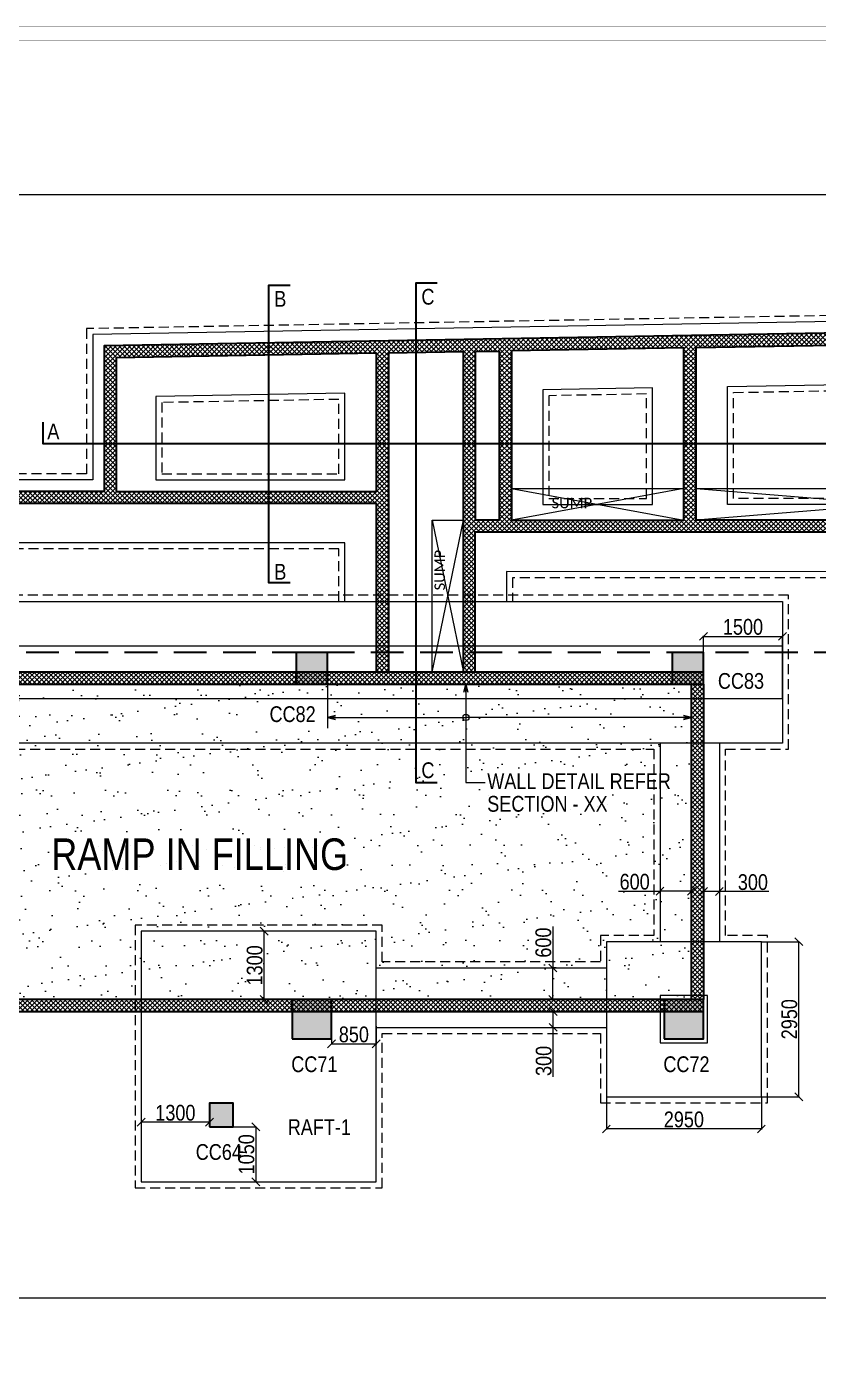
# Model space of a CAD drawing. Header units: millimetres. Extents: x 1112055 to 3390982, y -148532 to 766891.
# Drawn here: x 1756193 to 1771264, y 359073 to 384335 of the extents above; entities that cross this region are included whole.
import ezdxf

# ---------------------------------------------------------------- set-up
doc = ezdxf.new("R2010")
doc.units = ezdxf.units.MM
doc.header["$PDMODE"] = 35
doc.header["$PDSIZE"] = -25
doc.linetypes.add('DASHED2', pattern=[0.375, 0.25, -0.125])
doc.linetypes.add('Hidden', pattern=[9.525, 6.35, -3.175])
for name, color, linetype, lineweight in [('A_Cut-out', 251, 'Continuous', 9), ('B COL. NO.', 3, 'Continuous', 20), ('B FINAL COLUMN', 1, 'Continuous', 30), ('B FOOTING', 49, 'Continuous', 20), ('B FOOTING DIM', 234, 'Continuous', 9), ('B HATCH', 250, 'Continuous', 0), ('B P.C.C', 251, 'Continuous', 0), ('B TITLE BLOCK', 250, 'Continuous', 0), ('EXCAVATION LINE', 236, 'Continuous', 30)]:
    doc.layers.add(name, color=color, linetype=linetype, lineweight=lineweight)
doc.layers.add('B Pedestal', color=7, linetype='Continuous', lineweight=9, true_color=0x5c8948)
doc.layers.add('B-COL HT', color=7, linetype='Continuous', lineweight=0, true_color=0x4e4f45)
doc.layers.add('SXO-TEXT-AREA LOCATION', color=7, linetype='Continuous')
doc.styles.add('ARIAL', font='arial.ttf')
doc.styles.get("Standard").update_dxf_attribs({"font": 'arial.ttf'})
doc.styles.add('SWINC', font='swissc.ttf')
doc.dimstyles.new('BHOOMI', dxfattribs={"dimtxt": 230, "dimasz": 150, "dimexe": 10, "dimexo": 0, "dimgap": 25, "dimtad": 1, "dimdec": 0, "dimzin": 0, "dimdsep": 46, "dimtxsty": 'SWINC', "dimblk": 'OBLIQUE', "dimcen": 0.09, "dimclrd": 250, "dimclre": 250, "dimclrt": 256, "dimaunit": 1, "dimadec": 3, "dimazin": 0, "dimtfac": 1, "dimtdec": 0, "dimtofl": 0, "dimtmove": 1, "dimatfit": 3, "dimfxl": 100, "dimtolj": 1, "dimtzin": 0, "dimlwd": 9, "dimlwe": 5, "dimarcsym": 0})
doc.dimstyles.new('DIM 1', dxfattribs={"dimscale": 0, "dimtxt": 230, "dimasz": 150, "dimexe": 0.18, "dimexo": 0.0625, "dimgap": 0.5, "dimtad": 1, "dimdec": 0, "dimzin": 0, "dimdsep": 46, "dimtxsty": 'ARIAL', "dimblk": 'OBLIQUE', "dimcen": 6, "dimse1": 1, "dimse2": 1, "dimclrd": 256, "dimclrt": 256, "dimadec": 0, "dimazin": 2, "dimtfac": 0.75, "dimtdec": 0, "dimtix": 1, "dimtofl": 0, "dimtmove": 1, "dimatfit": 3, "dimldrblk": 'OPEN30', "dimfxl": 0.18, "dimfrac": 1, "dimtolj": 1, "dimtzin": 0, "dimlwd": -1, "dimarcsym": 0})
pattern_1 = [(45, (-101356.754, -143645.765), (-44.9012806, 44.9012806), []), (135, (-101356.754, -143645.765), (-44.9012806, -44.9012806), [])]

# ---------------------------------------------------------------- blocks, each defined once
blk = doc.blocks.new('_Oblique')
at = {"color": 0, "linetype": 'ByBlock', "lineweight": -2}
blk.add_line((-0.5, -0.5), (0.5, 0.5), dxfattribs=at)
blk = doc.blocks.new('*D1766')
at = {"layer": 'B FOOTING DIM', "color": 250, "lineweight": 5, "ltscale": 0.5, "transparency": 16777216}
for p, q in [((1769078, 372425), (1769078, 372744)), ((1769078, 372734), (1770578, 372734)), ((1770578, 372425), (1770578, 372744))]:
    blk.add_line(p, q, dxfattribs=at)
at = {"layer": 'Defpoints', "color": 0, "ltscale": 0.5, "transparency": 16777216}
for p in [(1770578, 372734), (1769078, 372425), (1770578, 372425)]:
    blk.add_point(p, dxfattribs=at)
at = {"layer": 'B FOOTING DIM', "color": 250, "lineweight": 5, "ltscale": 0.5, "transparency": 16777216, "xscale": 150, "yscale": 150, "zscale": 150, "rotation": 180}
blk.add_blockref('_Oblique', (1769078, 372734), dxfattribs=at)
at = {"layer": 'B FOOTING DIM', "color": 250, "lineweight": 5, "ltscale": 0.5, "transparency": 16777216, "xscale": 150, "yscale": 150, "zscale": 150}
blk.add_blockref('_Oblique', (1770578, 372734), dxfattribs=at)
at = {"layer": 'B FOOTING DIM', "ltscale": 0.5, "transparency": 16777216, "insert": (1769828, 372913), "char_height": 300, "attachment_point": 5, "style": 'SWINC'}
blk.add_mtext('\\A1;1500', dxfattribs=at)
blk = doc.blocks.new('*D1790')
at = {"layer": 'B FOOTING DIM', "color": 250, "lineweight": 5, "ltscale": 0.5, "transparency": 16777216}
for p, q in [((1767228, 363975), (1767228, 363352)), ((1770178, 363975), (1770178, 363352)), ((1770178, 363362), (1767228, 363362))]:
    blk.add_line(p, q, dxfattribs=at)
at = {"layer": 'Defpoints', "color": 0, "ltscale": 0.5, "transparency": 16777216}
for p in [(1767228, 363975), (1770178, 363975), (1767228, 363362)]:
    blk.add_point(p, dxfattribs=at)
at = {"layer": 'B FOOTING DIM', "color": 250, "lineweight": 5, "ltscale": 0.5, "transparency": 16777216, "xscale": 150, "yscale": 150, "zscale": 150, "rotation": 180}
blk.add_blockref('_Oblique', (1767228, 363362), dxfattribs=at)
at = {"layer": 'B FOOTING DIM', "color": 250, "lineweight": 5, "ltscale": 0.5, "transparency": 16777216, "xscale": 150, "yscale": 150, "zscale": 150}
blk.add_blockref('_Oblique', (1770178, 363362), dxfattribs=at)
at = {"layer": 'B FOOTING DIM', "ltscale": 0.5, "transparency": 16777216, "insert": (1768703, 363542), "char_height": 300, "attachment_point": 5, "style": 'SWINC'}
blk.add_mtext('\\A1;2950', dxfattribs=at)
blk = doc.blocks.new('*D1791')
at = {"layer": 'B FOOTING DIM', "color": 250, "lineweight": 5, "ltscale": 0.5, "transparency": 16777216}
for p, q in [((1770178, 366925), (1770901, 366925)), ((1770891, 363975), (1770891, 366925)), ((1770178, 363975), (1770901, 363975))]:
    blk.add_line(p, q, dxfattribs=at)
at = {"layer": 'Defpoints', "color": 0, "ltscale": 0.5, "transparency": 16777216}
for p in [(1770178, 366925), (1770891, 366925), (1770178, 363975)]:
    blk.add_point(p, dxfattribs=at)
at = {"layer": 'B FOOTING DIM', "color": 250, "lineweight": 5, "ltscale": 0.5, "transparency": 16777216, "xscale": 150, "yscale": 150, "zscale": 150}
for p, rotation in [((1770891, 366925), 90), ((1770891, 363975), 270)]:
    blk.add_blockref('_Oblique', p, dxfattribs=dict(at, rotation=rotation))
at = {"layer": 'B FOOTING DIM', "ltscale": 0.5, "transparency": 16777216, "insert": (1770711, 365450), "char_height": 300, "attachment_point": 5, "rotation": 90, "style": 'SWINC'}
blk.add_mtext('\\A1;2950', dxfattribs=at)
blk = doc.blocks.new('*D1759')
at = {"layer": 'B FOOTING DIM', "color": 250, "lineweight": 5, "ltscale": 0.5, "transparency": 16777216}
for p, q in [((1758375, 363614), (1758375, 363480)), ((1759675, 363630), (1759675, 363480)), ((1759675, 363490), (1758375, 363490))]:
    blk.add_line(p, q, dxfattribs=at)
at = {"layer": 'Defpoints', "color": 0, "ltscale": 0.5, "transparency": 16777216}
for p in [(1758375, 363614), (1759675, 363630), (1758375, 363490)]:
    blk.add_point(p, dxfattribs=at)
at = {"layer": 'B FOOTING DIM', "color": 250, "lineweight": 5, "ltscale": 0.5, "transparency": 16777216, "xscale": 150, "yscale": 150, "zscale": 150, "rotation": 180}
blk.add_blockref('_Oblique', (1758375, 363490), dxfattribs=at)
at = {"layer": 'B FOOTING DIM', "color": 250, "lineweight": 5, "ltscale": 0.5, "transparency": 16777216, "xscale": 150, "yscale": 150, "zscale": 150}
blk.add_blockref('_Oblique', (1759675, 363490), dxfattribs=at)
at = {"layer": 'B FOOTING DIM', "ltscale": 0.5, "transparency": 16777216, "insert": (1759025, 363669), "char_height": 300, "attachment_point": 5, "style": 'SWINC'}
blk.add_mtext('\\A1;1300', dxfattribs=at)
blk = doc.blocks.new('*D1760')
at = {"layer": 'B FOOTING DIM', "color": 250, "lineweight": 5, "ltscale": 0.5, "transparency": 16777216}
for p, q in [((1761997, 365325), (1761997, 364970)), ((1762847, 365319), (1762847, 364970)), ((1761997, 364980), (1762847, 364980))]:
    blk.add_line(p, q, dxfattribs=at)
at = {"layer": 'Defpoints', "color": 0, "ltscale": 0.5, "transparency": 16777216}
for p in [(1761997, 365325), (1762847, 365319), (1762847, 364980)]:
    blk.add_point(p, dxfattribs=at)
at = {"layer": 'B FOOTING DIM', "color": 250, "lineweight": 5, "ltscale": 0.5, "transparency": 16777216, "xscale": 150, "yscale": 150, "zscale": 150, "rotation": 180}
blk.add_blockref('_Oblique', (1761997, 364980), dxfattribs=at)
at = {"layer": 'B FOOTING DIM', "color": 250, "lineweight": 5, "ltscale": 0.5, "transparency": 16777216, "xscale": 150, "yscale": 150, "zscale": 150}
blk.add_blockref('_Oblique', (1762847, 364980), dxfattribs=at)
at = {"layer": 'B FOOTING DIM', "ltscale": 0.5, "transparency": 16777216, "insert": (1762422, 365159), "char_height": 300, "attachment_point": 5, "style": 'SWINC'}
blk.add_mtext('\\A1;850', dxfattribs=at)
blk = doc.blocks.new('*D1761')
at = {"layer": 'B FOOTING DIM', "color": 250, "lineweight": 5, "ltscale": 0.5, "transparency": 16777216}
for p, q in [((1760125, 363405), (1760568, 363405)), ((1760558, 363405), (1760558, 362355)), ((1760125, 362355), (1760568, 362355))]:
    blk.add_line(p, q, dxfattribs=at)
at = {"layer": 'Defpoints', "color": 0, "ltscale": 0.5, "transparency": 16777216}
for p in [(1760125, 363405), (1760125, 362355), (1760558, 362355)]:
    blk.add_point(p, dxfattribs=at)
at = {"layer": 'B FOOTING DIM', "color": 250, "lineweight": 5, "ltscale": 0.5, "transparency": 16777216, "xscale": 150, "yscale": 150, "zscale": 150}
for p, rotation in [((1760558, 363405), 90), ((1760558, 362355), 270)]:
    blk.add_blockref('_Oblique', p, dxfattribs=dict(at, rotation=rotation))
at = {"layer": 'B FOOTING DIM', "ltscale": 0.5, "transparency": 16777216, "insert": (1760379, 362880), "char_height": 300, "attachment_point": 5, "rotation": 90, "style": 'SWINC'}
blk.add_mtext('\\A1;1050', dxfattribs=at)
blk = doc.blocks.new('*D1762')
at = {"layer": 'B FOOTING DIM', "color": 250, "lineweight": 5, "ltscale": 0.5, "transparency": 16777216}
for p, q in [((1761247, 367125), (1760704, 367125)), ((1760714, 365825), (1760714, 367125)), ((1761247, 365825), (1760704, 365825))]:
    blk.add_line(p, q, dxfattribs=at)
at = {"layer": 'Defpoints', "color": 0, "ltscale": 0.5, "transparency": 16777216}
for p in [(1760714, 367125), (1761247, 367125), (1761247, 365825)]:
    blk.add_point(p, dxfattribs=at)
at = {"layer": 'B FOOTING DIM', "color": 250, "lineweight": 5, "ltscale": 0.5, "transparency": 16777216, "xscale": 150, "yscale": 150, "zscale": 150}
for p, rotation in [((1760714, 367125), 90), ((1760714, 365825), 270)]:
    blk.add_blockref('_Oblique', p, dxfattribs=dict(at, rotation=rotation))
at = {"layer": 'B FOOTING DIM', "ltscale": 0.5, "transparency": 16777216, "insert": (1760535, 366475), "char_height": 300, "attachment_point": 5, "rotation": 90, "style": 'SWINC'}
blk.add_mtext('\\A1;1300', dxfattribs=at)
blk = doc.blocks.new('*D1777')
at = {"layer": 'B FOOTING DIM', "color": 250, "lineweight": 5, "ltscale": 0.5, "transparency": 16777216}
for p, q in [((1766039, 365595), (1766224, 365595)), ((1766214, 365295), (1766214, 365595)), ((1766039, 365295), (1766224, 365295)), ((1766214, 364351), (1766214, 365295))]:
    blk.add_line(p, q, dxfattribs=at)
at = {"layer": 'Defpoints', "color": 0, "ltscale": 0.5, "transparency": 16777216}
for p in [(1766039, 365595), (1766214, 365595), (1766039, 365295)]:
    blk.add_point(p, dxfattribs=at)
at = {"layer": 'B FOOTING DIM', "color": 250, "lineweight": 5, "ltscale": 0.5, "transparency": 16777216, "xscale": 150, "yscale": 150, "zscale": 150}
for p, rotation in [((1766214, 365595), 90), ((1766214, 365295), 270)]:
    blk.add_blockref('_Oblique', p, dxfattribs=dict(at, rotation=rotation))
at = {"layer": 'B FOOTING DIM', "ltscale": 0.5, "transparency": 16777216, "insert": (1766036, 364657), "char_height": 300, "attachment_point": 5, "rotation": 90, "style": 'SWINC'}
blk.add_mtext('\\A1;300', dxfattribs=at)
blk = doc.blocks.new('*D1763')
at = {"layer": 'B FOOTING DIM', "color": 250, "lineweight": 5, "ltscale": 0.5, "transparency": 16777216}
for p, q in [((1766208, 367212), (1766208, 366425)), ((1766245, 366425), (1766198, 366425)), ((1766208, 365825), (1766208, 366425)), ((1766245, 365825), (1766198, 365825))]:
    blk.add_line(p, q, dxfattribs=at)
at = {"layer": 'Defpoints', "color": 0, "ltscale": 0.5, "transparency": 16777216}
for p in [(1766208, 366425), (1766245, 366425), (1766245, 365825)]:
    blk.add_point(p, dxfattribs=at)
at = {"layer": 'B FOOTING DIM', "color": 250, "lineweight": 5, "ltscale": 0.5, "transparency": 16777216, "xscale": 150, "yscale": 150, "zscale": 150}
for p, rotation in [((1766208, 366425), 90), ((1766208, 365825), 270)]:
    blk.add_blockref('_Oblique', p, dxfattribs=dict(at, rotation=rotation))
at = {"layer": 'B FOOTING DIM', "ltscale": 0.5, "transparency": 16777216, "insert": (1766029, 366908), "char_height": 300, "attachment_point": 5, "rotation": 90, "style": 'SWINC'}
blk.add_mtext('\\A1;600', dxfattribs=at)
blk = doc.blocks.new('_Open30')
at = {"color": 0, "linetype": 'ByBlock', "lineweight": -2}
for p, q in [((-1, 0.27), (0, 0)), ((0, 0), (-1, -0.27)), ((0, 0), (-1, 0))]:
    blk.add_line(p, q, dxfattribs=at)
blk = doc.blocks.new('*D1764')
at = {"layer": 'B FOOTING DIM', "color": 250, "lineweight": 5, "ltscale": 0.5, "transparency": 16777216}
for p, q in [((1769078, 368054), (1769078, 367868)), ((1769378, 367878), (1769078, 367878)), ((1769378, 368054), (1769378, 367868)), ((1770322, 367878), (1769378, 367878))]:
    blk.add_line(p, q, dxfattribs=at)
at = {"layer": 'Defpoints', "color": 0, "ltscale": 0.5, "transparency": 16777216}
for p in [(1769078, 368054), (1769078, 367878), (1769378, 368054)]:
    blk.add_point(p, dxfattribs=at)
at = {"layer": 'B FOOTING DIM', "color": 250, "lineweight": 5, "ltscale": 0.5, "transparency": 16777216, "xscale": 150, "yscale": 150, "zscale": 150, "rotation": 180}
blk.add_blockref('_Oblique', (1769078, 367878), dxfattribs=at)
at = {"layer": 'B FOOTING DIM', "color": 250, "lineweight": 5, "ltscale": 0.5, "transparency": 16777216, "xscale": 150, "yscale": 150, "zscale": 150}
blk.add_blockref('_Oblique', (1769378, 367878), dxfattribs=at)
at = {"layer": 'B FOOTING DIM', "ltscale": 0.5, "transparency": 16777216, "insert": (1770016, 368057), "char_height": 300, "attachment_point": 5, "style": 'SWINC'}
blk.add_mtext('\\A1;300', dxfattribs=at)
blk = doc.blocks.new('*D1765')
at = {"layer": 'B FOOTING DIM', "color": 250, "lineweight": 5, "ltscale": 0.5, "transparency": 16777216}
for p, q in [((1767461, 367885), (1768248, 367885)), ((1768248, 367848), (1768248, 367895)), ((1768848, 367885), (1768248, 367885)), ((1768848, 367848), (1768848, 367895))]:
    blk.add_line(p, q, dxfattribs=at)
at = {"layer": 'Defpoints', "color": 0, "ltscale": 0.5, "transparency": 16777216}
for p in [(1768248, 367885), (1768248, 367848), (1768848, 367848)]:
    blk.add_point(p, dxfattribs=at)
at = {"layer": 'B FOOTING DIM', "color": 250, "lineweight": 5, "ltscale": 0.5, "transparency": 16777216, "xscale": 150, "yscale": 150, "zscale": 150, "rotation": 180}
blk.add_blockref('_Oblique', (1768248, 367885), dxfattribs=at)
at = {"layer": 'B FOOTING DIM', "color": 250, "lineweight": 5, "ltscale": 0.5, "transparency": 16777216, "xscale": 150, "yscale": 150, "zscale": 150}
blk.add_blockref('_Oblique', (1768848, 367885), dxfattribs=at)
at = {"layer": 'B FOOTING DIM', "ltscale": 0.5, "transparency": 16777216, "insert": (1767766, 368064), "char_height": 300, "attachment_point": 5, "style": 'SWINC'}
blk.add_mtext('\\A1;600', dxfattribs=at)

msp = doc.modelspace()

# ---------------------------------------------------------------- hatches: boundary and pattern name
at = {"layer": 'B HATCH', "lineweight": 0}
h = msp.add_hatch(dxfattribs=at)
h.set_pattern_fill('ANSI37', color=250, scale=20, style=0)
h.set_pattern_definition([(45, (7134.36, -143645.765), (-44.9012806, 44.9012806), []), (135, (7134.36, -143645.765), (-44.9012806, -44.9012806), [])])
h.paths.add_polyline_path([(1783764.9, 374944.1), (1783764.9, 378487), (1776589.9, 378361.1), (1776589.9, 374944.3)], flags=16)
h.paths.add_polyline_path([(1757900.9, 375490.9), (1762849.9, 375490.9), (1762849.9, 378119.7), (1757900.9, 378032.9)], flags=16)
h.paths.add_polyline_path([(1764739.9, 378153.1), (1765189.9, 378161), (1765189.9, 374943.9), (1764739.9, 374943.9)], flags=16)
h.paths.add_polyline_path([(1768934.9, 378226.8), (1776364.6, 378357.2), (1776364.6, 374944.3), (1768934.9, 374944.5)], flags=16)
h.paths.add_polyline_path([(1765419.9, 374944.6), (1765419.9, 378165.1), (1768704.9, 378222.7), (1768704.9, 374944.5)])
h.paths.add_polyline_path([(1743651.3, 360143.1), (1783994.9, 360143.1), (1783994.9, 378721.1), (1757670.9, 378259.1), (1757670.9, 375490.9), (1753168.9, 375490.9), (1753168.9, 374905.7), (1743651.3, 374905.7)])
h.paths.add_polyline_path([(1743651.3, 360143.1), (1783764.9, 360143.1), (1783764.9, 374714.1), (1764726.5, 374714.7), (1764726.5, 372055.1), (1764509.9, 372055.1), (1764509.9, 378149.1), (1763079.9, 378124), (1763079.9, 372055.1), (1762849.9, 372055.1), (1762849.9, 375260.9), (1753398.9, 375260.9), (1753398.9, 374675.7), (1743651.3, 374675.7)])
at = {"layer": 'B HATCH'}
h = msp.add_hatch(dxfattribs=at)
h.set_pattern_fill('ANSI37', color=250, scale=20, style=0)
h.set_pattern_definition(pattern_1)
h.paths.add_polyline_path([(1749169.9, 371825.1), (1761321.6, 371825.1), (1761321.6, 372055.1), (1749169.9, 372055.1)])
h = msp.add_hatch(dxfattribs=at)
h.set_pattern_fill('ANSI37', color=250, scale=20, style=0)
h.set_pattern_definition([(45, (-88605.09, -143645.765), (-44.9012806, 44.9012806), []), (135, (-88605.09, -143645.765), (-44.9012806, -44.9012806), [])])
h.paths.add_polyline_path([(1761321.6, 371825.1), (1769078.2, 371825.1), (1769078.2, 372055.1), (1761321.6, 372055.1)])
h = msp.add_hatch(dxfattribs=at)
h.set_pattern_fill('ANSI37', color=250, scale=20, style=0)
h.set_pattern_definition([(45, (-101356.754, -143645.765), (-44.9012806, 44.9012806), []), (135, (-101356.754, -143645.765), (-44.9012806, -44.9012806), [])])
h.paths.add_polyline_path([(1769078.2, 365825.1), (1768848.2, 365825.1), (1768848.2, 371825.1), (1769078.2, 371825.1)])
h = msp.add_hatch(dxfattribs=at)
h.set_pattern_fill('ANSI37', color=250, scale=20, style=0)
h.set_pattern_definition(pattern_1)
h.paths.add_polyline_path([(1749169.9, 365595.1), (1761246.6, 365595.1), (1761246.6, 365825.1), (1749169.9, 365825.1)])
h = msp.add_hatch(dxfattribs=at)
h.set_pattern_fill('ANSI37', color=250, scale=20, style=0)
h.set_pattern_definition([(45, (-88605.09, -149875.765), (-44.9012806, 44.9012806), []), (135, (-88605.09, -149875.765), (-44.9012806, -44.9012806), [])])
h.paths.add_polyline_path([(1761246.6, 365595.1), (1769078.2, 365595.1), (1769078.2, 365825.1), (1761246.6, 365825.1)])
at = {"layer": 'B-COL HT', "lineweight": 0}
h = msp.add_hatch(color=250, dxfattribs=at)
h.dxf.hatch_style = 1
h.paths.add_polyline_path([(1761321.6, 371825.1), (1761921.6, 371825.1), (1761921.6, 372425.1), (1761321.6, 372425.1)])
h = msp.add_hatch(color=250, dxfattribs=at)
h.dxf.hatch_style = 1
h.paths.add_polyline_path([(1768478.2, 371825.1), (1769078.2, 371825.1), (1769078.2, 372425.1), (1768478.2, 372425.1)])
h = msp.add_hatch(color=250, dxfattribs=at)
h.dxf.hatch_style = 1
h.paths.add_polyline_path([(1761246.6, 365075.1), (1761996.6, 365075.1), (1761996.6, 365825.1), (1761246.6, 365825.1)])
h = msp.add_hatch(color=250, dxfattribs=at)
h.dxf.hatch_style = 1
h.paths.add_polyline_path([(1769078.2, 365825.1), (1768328.2, 365825.1), (1768328.2, 365075.1), (1769078.2, 365075.1)])
h = msp.add_hatch(color=250, dxfattribs=at)
h.dxf.hatch_style = 1
h.paths.add_polyline_path([(1759674.9, 363405.1), (1760124.9, 363405.1), (1760124.9, 363855.1), (1759674.9, 363855.1)])
h = msp.add_hatch(color=250, dxfattribs=at)
h.dxf.hatch_style = 1
h.paths.add_polyline_path([(1759674.9, 363405.1), (1760124.9, 363405.1), (1760124.9, 363855.1), (1759674.9, 363855.1)])
at = {"layer": 'EXCAVATION LINE', "lineweight": 0}
h = msp.add_hatch(dxfattribs=at)
h.set_pattern_fill('AR-SAND', color=250, scale=15)
h.set_pattern_definition([(37.5, (-361965.7, -2531.8), (-24.00047, 734.11986), [0, -579.12, 0, -647.7, 0, -619.125]), (7.5, (-361965.7, -2531.8), (674.28492, 1075.23765), [0, -312.42, 0, -521.97, 0, -200.025]), (327.5, (-362434.35, -2531.8), (1186.48856, 2.15578), [0, -190.5, 0, -685.8, 0, -895.35]), (317.5, (-362434.4, -2531.8), (1145.3347, 334.394), [0, -95.25, 0, -449.58, 0, -514.35])])
h.paths.add_polyline_path([(1749169.9, 371825.1), (1768848.2, 371825.1), (1768848.2, 365825.1), (1749169.9, 365825.1)])

# ---------------------------------------------------------------- linework, layer by layer
at = {"color": 6, "lineweight": 30}
for points in [[(1764008.5, 379451.2), (1763599.2, 379451.2), (1763599.2, 369953.8), (1764008.5, 369953.8)], [(1761208.5, 379410.4), (1760799.2, 379410.4), (1760799.2, 373758.4), (1761208.5, 373758.4)], [(1756505.6, 376810.2), (1756505.6, 376400.9), (1784934.1, 376400.9), (1784934.1, 376810.2)]]:
    msp.add_lwpolyline(points, dxfattribs=at)
at = {"color": 16, "linetype": 'DASHED2', "lineweight": 30, "ltscale": 2500}
msp.add_lwpolyline([(1783994.9, 360143.1), (1783994.9, 372425.1), (1743651.3, 372425.1)], dxfattribs=at)
at = {"layer": 'A_Cut-out', "ltscale": 10}
for p, q in [((1768704.9, 375544), (1765419.9, 374944.6)), ((1765419.9, 375544), (1768704.9, 374944.6)), ((1776364.6, 375544), (1768934.9, 374944.5)), ((1768934.9, 375544), (1776364.6, 374944.3)), ((1763912.8, 374942.2), (1764509.9, 372055.1)), ((1763912.8, 372055.1), (1764509.9, 374942.2))]:
    msp.add_line(p, q, dxfattribs=at)
for points in [[(1765419.9, 375544), (1768704.9, 375544)], [(1768934.9, 375544), (1776364.6, 375544)]]:
    msp.add_lwpolyline(points, dxfattribs=at)
msp.add_lwpolyline([(1763912.8, 374942.2), (1764509.9, 374942.2), (1764509.9, 372055.1), (1763912.8, 372055.1)], close=True, dxfattribs=at)
at = {"layer": 'B COL. NO.'}
msp.add_line((1761921.6, 371825.1), (1761921.6, 370984.7), dxfattribs=at)
msp.add_circle((1764553.4, 371190.4), 58.6, dxfattribs=at)
at = {"layer": 'B FINAL COLUMN', "color": 16, "lineweight": 30}
for points in [[(1783994.9, 360143.1), (1783994.9, 378721.1), (1757670.9, 378259.1), (1757670.9, 375490.9), (1753168.9, 375490.9), (1753168.9, 374905.7)], [(1783764.9, 360143.1), (1783764.9, 374714.1), (1764726.5, 374714.7), (1764726.5, 372055.1), (1764509.9, 372055.1), (1764509.9, 378149.1), (1763079.9, 378124), (1763079.9, 372055.1), (1762849.9, 372055.1), (1762849.9, 375260.9), (1753398.9, 375260.9), (1753398.9, 374675.7), (1743651.3, 374675.7)]]:
    msp.add_lwpolyline(points, dxfattribs=at)
at = {"layer": 'B FINAL COLUMN', "color": 1, "lineweight": 30}
for points in [[(1765419.9, 378165.1), (1765419.9, 374944.6), (1768704.9, 374944.5), (1768704.9, 378222.7)], [(1768934.9, 378226.8), (1776364.6, 378357.2), (1776364.6, 374944.3), (1768934.9, 374944.5)], [(1757900.9, 375490.9), (1762849.9, 375490.9), (1762849.9, 378119.7), (1757900.9, 378032.9)], [(1764739.9, 378153.1), (1765189.9, 378161), (1765189.9, 374943.9), (1764739.9, 374943.9)], [(1761321.6, 371825.1), (1769078.2, 371825.1), (1769078.2, 372055.1), (1761321.6, 372055.1)], [(1769078.2, 365825.1), (1768848.2, 365825.1), (1768848.2, 371825.1), (1769078.2, 371825.1)], [(1761246.6, 365595.1), (1769078.2, 365595.1), (1769078.2, 365825.1), (1761246.6, 365825.1)]]:
    msp.add_lwpolyline(points, close=True, dxfattribs=at)
at = {"layer": 'B FINAL COLUMN'}
for points in [[(1761321.6, 371825.1), (1761921.6, 371825.1), (1761921.6, 372425.1), (1761321.6, 372425.1)], [(1768478.2, 371825.1), (1769078.2, 371825.1), (1769078.2, 372425.1), (1768478.2, 372425.1)], [(1761246.6, 365075.1), (1761996.6, 365075.1), (1761996.6, 365825.1), (1761246.6, 365825.1)], [(1768328.2, 365075.1), (1769078.2, 365075.1), (1769078.2, 365825.1), (1768328.2, 365825.1)]]:
    msp.add_lwpolyline(points, close=True, dxfattribs=at)
at = {"layer": 'B FINAL COLUMN', "color": 4, "lineweight": 30}
for points in [[(1749169.9, 371825.1), (1761321.6, 371825.1), (1761321.6, 372055.1), (1749169.9, 372055.1)], [(1749169.9, 365595.1), (1761246.6, 365595.1), (1761246.6, 365825.1), (1749169.9, 365825.1)]]:
    msp.add_lwpolyline(points, close=True, dxfattribs=at)
at = {"layer": 'B FINAL COLUMN', "color": 4}
msp.add_lwpolyline([(1759674.9, 363405.1), (1760124.9, 363405.1), (1760124.9, 363855.1), (1759674.9, 363855.1)], close=True, dxfattribs=at)
at = {"layer": 'B FINAL COLUMN', "color": 1}
msp.add_lwpolyline([(1759674.9, 363405.1), (1760124.9, 363405.1), (1760124.9, 363855.1), (1759674.9, 363855.1)], close=True, dxfattribs=at)
at = {"layer": 'B FOOTING'}
for p, q in [((1768248.9, 370700.1), (1768248.9, 366925.1)), ((1769378.2, 370700.1), (1769378.2, 366925.1)), ((1762846.7, 366425.1), (1767228.2, 366425.1)), ((1762846.7, 365295.1), (1767228.2, 365295.1))]:
    msp.add_line(p, q, dxfattribs=at)
for points in [[(1786529.8, 360143.1), (1743651.3, 360143.1), (1743651.3, 381138.1), (1786529.8, 381138.1)], [(1766019.9, 377425.5), (1766019.9, 375244.6), (1768104.8, 375244.6), (1768104.9, 377462.1)], [(1769535, 377487.2), (1775764.5, 377596.5), (1775764.6, 375244.3), (1769534.9, 375244.5)], [(1758650.9, 375710.3), (1762249.9, 375710.3), (1762249.9, 377359.1), (1758650.9, 377295.9)], [(1752089.9, 373400.1), (1770578.2, 373400.1), (1770578.2, 370700.1), (1752089.9, 370700.1)], [(1758375.1, 362355), (1762846.7, 362355), (1762846.7, 367125.3), (1758375.1, 367125.3)], [(1767228.2, 363975.1), (1770178.2, 363975.1), (1770178.2, 366925.1), (1767228.2, 366925.1)]]:
    msp.add_lwpolyline(points, close=True, dxfattribs=at)
for points in [[(1784214.3, 373325.1), (1784214.3, 378944.4), (1757451.5, 378474.7), (1757451.5, 375710.3), (1752949.5, 375710.3), (1752949.5, 375125.1), (1743651.3, 375125.1)], [(1762249.9, 373400.1), (1762249.9, 374510.9), (1754148.9, 374510.9), (1754148.9, 373925.7), (1743651.3, 373925.7)], [(1782494.9, 373064.1), (1781314.9, 373064.1), (1781314.9, 373964.2), (1765326.5, 373964.6), (1765326.5, 373400.1)]]:
    msp.add_lwpolyline(points, dxfattribs=at)
at = {"layer": 'B P.C.C', "color": 250, "linetype": 'Hidden', "lineweight": 0, "ltscale": 30}
for points in [[(1784329.3, 373440.1), (1784329.3, 379061.5), (1757336.5, 378587.7), (1757336.5, 375825.3), (1752834.5, 375825.3), (1752834.5, 375240.1), (1743651.3, 375240.1)], [(1762134.9, 373400.1), (1762134.9, 374395.9), (1754263.9, 374395.9), (1754263.9, 373810.7), (1743651.3, 373810.7)], [(1782379.9, 372949.1), (1781199.9, 372949.1), (1781199.9, 373849.2), (1765441.5, 373849.6), (1765441.5, 373400.1)]]:
    msp.add_lwpolyline(points, dxfattribs=at)
for points in [[(1769649.9, 377374.2), (1775649.5, 377479.5), (1775649.6, 375359.3), (1769649.9, 375359.5)], [(1758765.9, 375825.3), (1762134.9, 375825.3), (1762134.9, 377242), (1758765.9, 377182.9)], [(1766134.9, 377312.5), (1766134.9, 375359.6), (1767989.8, 375359.6), (1767989.9, 377345)], [(1768133.9, 367040.1), (1767113.2, 367040.1), (1767113.2, 366540.1), (1762961.7, 366540.1), (1762961.7, 367240.3), (1758260.1, 367240.3), (1758260.1, 362240), (1762961.7, 362240), (1762961.7, 365180.1), (1767113.2, 365180.1), (1767113.2, 363860.1), (1770293.2, 363860.1), (1770293.2, 367040.1), (1769493.2, 367040.1), (1769493.2, 370585.1), (1770693.2, 370585.1), (1770693.2, 373515.1), (1751974.9, 373515.1), (1751974.9, 370585.1), (1768133.9, 370585.1)]]:
    msp.add_lwpolyline(points, close=True, dxfattribs=at)
at = {"layer": 'B Pedestal', "color": 87, "lineweight": 9}
for points in [[(1770578.2, 372550.1), (1752089.9, 372550.1), (1752089.9, 371550.1), (1770578.2, 371550.1)], [(1768253.2, 365000.1), (1769153.2, 365000.1), (1769153.2, 365900.1), (1768253.2, 365900.1)]]:
    msp.add_lwpolyline(points, close=True, dxfattribs=at)
at = {"layer": 'B TITLE BLOCK', "color": 1, "const_width": 8.39}
msp.add_lwpolyline([(1739657.8, 384330.6), (1795968.9, 384330.6), (1795968.9, 346435.2), (1739657.8, 346435.2)], close=True, dxfattribs=at)
at = {"layer": 'B TITLE BLOCK', "color": 250, "lineweight": 0, "const_width": 8.39}
msp.add_lwpolyline([(1739917.8, 384070.6), (1795708.9, 384070.6), (1795708.9, 346695.2), (1739917.8, 346695.2)], close=True, dxfattribs=at)

# ---------------------------------------------------------------- texts
at = {"color": 6, "lineweight": 30, "style": 'SWINC'}
for s, p in [('B', (1760907.7, 379003.8)), ('C', (1763707.7, 379044.6)), ('A', (1756588, 376483)), ('B', (1760907.7, 373813.4)), ('C', (1763707.7, 370037.6)), ('RAFT-1', (1761164.3, 363248.2))]:
    msp.add_text(s, height=300, dxfattribs=at).set_placement(p)
at = {"layer": 'B COL. NO.', "style": 'SWINC'}
for s, p in [('CC83', (1769350.3, 371735.8)), ('CC82', (1760816.9, 371103.7)), ('WALL DETAIL REFER', (1764960.9, 369828.7)), ('SECTION - XX', (1764960.9, 369398)), ('CC71', (1761231, 364444.1)), ('CC72', (1768312.7, 364444.1)), ('CC64', (1759413, 362774.1))]:
    msp.add_text(s, height=300, dxfattribs=at).set_placement(p)
at = {"layer": 'EXCAVATION LINE', "color": 75, "style": 'SWINC'}
msp.add_text('RAMP IN FILLING', height=600, dxfattribs=at).set_placement((1756662.4, 368289.6))
at = {"layer": 'SXO-TEXT-AREA LOCATION', "insert": (1766185.5, 375370.3), "char_height": 200, "attachment_point": 1}
msp.add_mtext('\\pxqc;{\\fCalibri|b0|i0|c0|p34;SUMP}', dxfattribs=at)
at = {"layer": 'SXO-TEXT-AREA LOCATION', "insert": (1763956.6, 373608.5), "char_height": 200, "attachment_point": 1, "rotation": 90}
msp.add_mtext('\\pxqc;{\\fCalibri|b0|i0|c0|p34;SUMP}', dxfattribs=at)

# ---------------------------------------------------------------- dimensions: what is measured, and where the dimension line sits
at = {"layer": 'B FOOTING DIM', "color": 250, "ltscale": 0.5}
for base, p1, p2, picture, middle in [((1770578.2, 372734.5), (1769078.2, 372425.1), (1770578.2, 372425.1), '*D1766', (1769828.2, 372913.5)), ((1762846.7, 364979.9), (1761996.6, 365325.1), (1762846.7, 365319.2), '*D1760', (1762421.7, 365158.9)), ((1758375.1, 363489.8), (1759674.9, 363630.1), (1758375.1, 363613.7), '*D1759', (1759025, 363668.8)), ((1767228.2, 363362.4), (1770178.2, 363975.1), (1767228.2, 363975.1), '*D1790', (1768703.2, 363541.6))]:
    dim = msp.add_linear_dim(base=base, p1=p1, p2=p2, dimstyle='BHOOMI', override={"dimtxt": 300, "dimlwd": 5}, dxfattribs=at)
    dim.commit()
    dim.dimension.update_dxf_attribs({"geometry": picture, "text_midpoint": middle})
for base, p1, p2, angle, picture, middle in [((1768248.2, 367885.1), (1768848.2, 367848.2), (1768248.2, 367848.2), 180, '*D1765', (1767765.6, 367751.6)), ((1769078.2, 367878.5), (1769378.2, 368053.8), (1769078.2, 368053.8), 180, '*D1764', (1770016.4, 367896)), ((1766207.8, 366425.1), (1766244.7, 365825.1), (1766244.7, 366425.1), 90, '*D1763', (1766341.3, 366907.7)), ((1766214.5, 365595.1), (1766039.1, 365295.1), (1766039.1, 365595.1), 90, '*D1777', (1766196.9, 364656.9))]:
    dim = msp.add_linear_dim(base=base, p1=p1, p2=p2, angle=angle, dimstyle='BHOOMI', override={"dimtxt": 300, "dimlwd": 5}, dxfattribs=at)
    dim.commit()
    dim.dimension.update_dxf_attribs({"geometry": picture, "text_midpoint": middle, "dimtype": 128})
for base, p1, p2, angle, picture, middle in [((1760713.6, 367125.3), (1761246.6, 365825.1), (1761246.6, 367125.3), 270, '*D1762', (1760534.6, 366475.2)), ((1770890.6, 366925.1), (1770178.2, 363975.1), (1770178.2, 366925.1), 90, '*D1791', (1770711.4, 365450.1)), ((1760558.1, 362355), (1760124.9, 363405.1), (1760124.9, 362355), 270, '*D1761', (1760379.1, 362880))]:
    dim = msp.add_linear_dim(base=base, p1=p1, p2=p2, angle=angle, dimstyle='BHOOMI', override={"dimtxt": 300, "dimlwd": 5}, dxfattribs=at)
    dim.commit()
    dim.dimension.update_dxf_attribs({"geometry": picture, "text_midpoint": middle})

# ---------------------------------------------------------------- leaders
at = {"layer": 'B COL. NO.'}
for points in [[(1764553.4, 371825.1), (1764553.4, 369952.1), (1764918, 369952.1)], [(1761921.6, 371190.4), (1764553.4, 371190.4)], [(1768848.2, 371190.4), (1764553.4, 371190.4)]]:
    msp.add_leader(points, dimstyle='DIM 1', override={"dimscale": 1, "dimtad": 0, "dimtxsty": 'SWINC', "dimfxlon": 1, "dimlwd": 5, "dimarcsym": 2}, dxfattribs=at)

doc.saveas('drawing.dxf')
